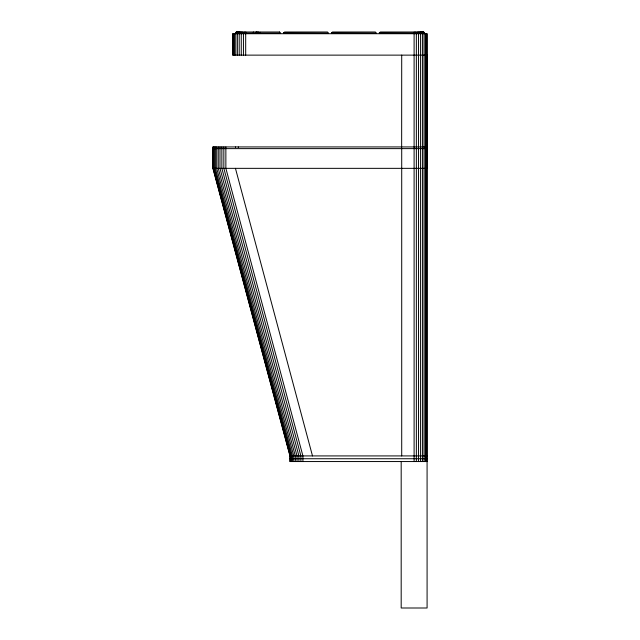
<?xml version="1.0" encoding="UTF-8"?>
<svg xmlns="http://www.w3.org/2000/svg" width="640" height="640" viewBox="0 0 640 640"><rect width="100%" height="100%" fill="white"/><g stroke="black" fill="none" stroke-linecap="round" stroke-linejoin="round"><path stroke-width="0.96" d="M290.128 461.552L290.128 455.92L213.072 168.344L213.072 148.624M426.864 168.344L426.864 148.624M426.864 146.936L426.864 55.128M245.736 33.128L245.784 32M243.984 33.128L244.184 32M242.28 33.128L242.672 32M401.184 461.552L401.184 608L427.088 608L427.064 33.72L232.736 33.72L232.736 55.128L427.064 55.128L427.064 146.936L212.912 146.936L212.912 168.344L289.968 455.92L427.064 455.92M289.968 458.736L427.064 458.736M427.088 461.552L289.968 461.552L289.968 455.92M417.296 32L417.68 33.128M415.784 32L415.976 33.128M414.176 32L414.224 33.128M235.44 168.344L312.496 455.92M426.864 33.72L426.864 461.552M426.28 33.72L426.28 461.552M425.328 33.72L425.328 461.552M424.032 33.72L424.032 461.552M422.432 33.72L422.432 461.552M420.584 33.72L420.584 461.552M418.536 33.72L418.536 461.552M416.352 33.72L416.352 461.552M414.104 33.72L414.104 461.552M401.712 55.128L401.656 147.496M401.712 148.624L401.712 455.92M302.92 461.552L302.92 455.92L225.864 168.344L225.864 146.936M300.896 461.552L300.896 455.92L223.84 168.344L223.84 146.936M298.92 461.552L298.92 455.92L221.864 168.344L221.864 146.936M297.04 461.552L297.04 455.92L219.984 168.344L219.984 146.936M295.304 461.552L295.304 455.92L218.248 168.344L218.248 146.936M293.76 461.552L293.76 455.92L216.704 168.344L216.704 146.936M292.44 461.552L292.44 455.92L215.384 168.344L215.384 146.936M291.376 461.552L291.376 455.92L214.32 168.344L214.32 146.936M290.6 461.552L290.6 455.92L213.544 168.344L213.544 146.936M260.232 32.576L260.192 32.288M258.08 32L258.016 32.568M257.888 32L257.912 32.568M253.352 32L253.352 32.568M245.688 33.72L245.688 55.128M243.44 33.72L243.44 55.128M241.264 33.72L241.264 55.128M239.216 33.72L239.216 55.128M238.312 146.936L238.312 147.496M237.368 33.72L237.368 55.128M235.768 33.72L235.768 55.128M235.496 146.936L235.496 147.496M234.472 33.72L234.472 55.128M233.52 33.72L233.52 55.128M232.936 33.72L232.936 55.128M213.072 146.936L213.072 168.344M240.688 33.128A1.128 0.568 90 0 1 241.256 32A1.128 0.568 -90 0 0 240.888 32.264M239.24 33.128A1.128 0.728 90 0 1 239.976 32A1.128 0.728 -90 0 0 239.504 32.264M238 33.128A1.128 0.864 90 0 1 238.864 32A1.128 0.864 -89.9 0 0 238.312 32.264M236.992 33.128A1.128 0.976 -89.9 0 1 237.968 32A1.128 0.976 90 0 0 237.344 32.264M236.248 33.128A1.128 1.064 -89.9 0 1 237.312 32A1.128 1.064 89.8 0 0 236.256 32.944M423.72 33.128A1.128 1.064 90 0 0 422.656 32A1.128 1.064 -89.9 0 1 423.704 32.944M421.992 32A1.128 0.976 -90 0 1 422.976 33.128M421.968 33.128A1.128 0.864 -90 0 0 421.096 32A1.128 0.864 90 0 1 421.648 32.264M420.72 33.128A1.128 0.728 90 0 0 419.992 32A1.128 0.728 -90 0 1 420.456 32.264M419.28 33.128A1.128 0.568 90 0 0 418.712 32A1.128 0.568 -90 0 1 419.072 32.256M212.912 148.624L212.912 168.344L427.064 168.344L427.064 148.624L212.912 148.624M256.248 32L256.24 32.424L256.208 32M283.528 32.944L328.576 33.128L327.448 32L284.64 32L283.528 32.944M331.408 32.944L376.448 33.128L375.32 32L332.52 32L331.408 32.944M379.28 32.944L424.328 33.128A1.128 1.128 0 0 0 423.2 32L380.392 32L379.28 32.944M279.568 32L236.76 32A1.128 1.128 0 0 0 235.632 33.128L280.696 33.128L279.568 32M236.904 32A1.128 1.112 89.8 0 0 235.792 33.128A1.128 1.112 -89.9 0 1 236.904 32M424.176 33.128A1.128 1.112 -89.8 0 0 423.056 32A1.128 1.112 89.9 0 1 424.176 33.128"/></g></svg>
